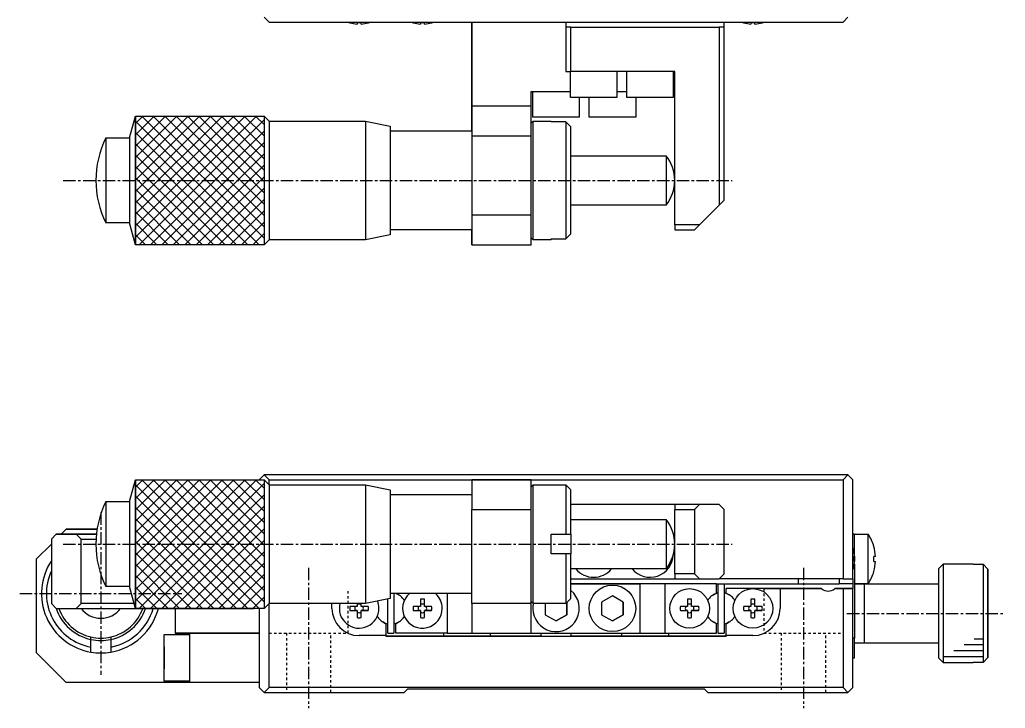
# Model space of a CAD drawing. Extents: x 79 to 238, y 76 to 229.
# Drawn here: x 138.3 to 237.9, y 75.6 to 145.2 of the extents above; entities that cross this region are included whole.
import ezdxf

# ---------------------------------------------------------------- set-up
doc = ezdxf.new("R2010")
doc.units = 0
doc.linetypes.add('CENTER', pattern=[2, 1.25, -0.25, 0.25, -0.25])
doc.linetypes.add('DOT', pattern=[0.5, 0.25, -0.25])
doc.layers.get('0').update_dxf_attribs({"linetype": 'CONTINUOUS'})
doc.layers.add('CENTER', color=1, linetype='CENTER')

msp = doc.modelspace()

# ---------------------------------------------------------------- linework, layer by layer
at = {"color": 7, "linetype": 'CONTINUOUS'}
for p, q in [((163.451, 144.953), (162.951, 145.453)), ((221.951, 145.453), (221.451, 144.953)), ((163.451, 144.953), (221.451, 144.953)), ((171.622, 144.897), (171.601, 144.897)), ((171.622, 144.897), (171.601, 144.897)), ((172.751, 144.897), (172.351, 144.897)), ((172.351, 144.897), (172.351, 144.765)), ((172.751, 144.765), (172.751, 144.897)), ((173.501, 144.897), (173.48, 144.897)), ((173.501, 144.897), (173.48, 144.897)), ((178.022, 144.897), (178.001, 144.897)), ((178.022, 144.897), (178.001, 144.897)), ((179.151, 144.897), (178.751, 144.897)), ((178.751, 144.897), (178.751, 144.765)), ((179.151, 144.765), (179.151, 144.897)), ((179.901, 144.897), (179.88, 144.897)), ((179.901, 144.897), (179.88, 144.897)), ((183.951, 133.953), (183.951, 144.953)), ((183.951, 144.953), (183.951, 136.453)), ((193.451, 144.953), (193.451, 144.453)), ((193.451, 144.453), (193.451, 139.953)), ((193.951, 144.453), (193.451, 144.453)), ((193.951, 144.453), (208.951, 144.453)), ((193.951, 139.953), (193.951, 144.453)), ((208.951, 144.453), (208.951, 126.453)), ((209.451, 144.453), (208.951, 144.453)), ((209.451, 144.453), (209.451, 144.953)), ((209.451, 126.953), (209.451, 144.453)), ((211.422, 144.897), (211.401, 144.897)), ((211.422, 144.897), (211.401, 144.897)), ((212.551, 144.897), (212.151, 144.897)), ((212.151, 144.897), (212.151, 144.765)), ((212.551, 144.765), (212.551, 144.897)), ((213.301, 144.897), (213.28, 144.897)), ((213.301, 144.897), (213.28, 144.897)), ((193.451, 139.953), (193.951, 139.953)), ((193.901, 137.353), (193.901, 139.953)), ((204.451, 139.953), (193.951, 139.953)), ((198.601, 139.953), (198.601, 137.353)), ((199.601, 137.353), (199.601, 139.953)), ((204.301, 139.953), (204.301, 137.353)), ((204.451, 124.453), (204.451, 139.953)), ((189.951, 137.953), (193.901, 137.953)), ((189.951, 136.453), (189.951, 137.953)), ((190.101, 135.353), (190.101, 137.953)), ((198.601, 137.953), (199.601, 137.953)), ((189.951, 136.453), (183.951, 136.453)), ((189.951, 136.453), (183.951, 136.453)), ((183.951, 136.453), (183.951, 133.453)), ((189.951, 133.453), (189.951, 136.453)), ((198.601, 137.353), (193.901, 137.353)), ((194.801, 137.353), (194.801, 135.353)), ((195.801, 135.353), (195.801, 137.353)), ((204.301, 137.353), (199.601, 137.353)), ((200.501, 137.353), (200.501, 135.353)), ((149.361, 133.253), (149.951, 135.453)), ((149.951, 135.453), (162.951, 135.453)), ((149.951, 135.453), (149.951, 128.953)), ((149.951, 135.453), (162.951, 135.453)), ((149.951, 122.453), (149.951, 135.453)), ((162.951, 135.453), (162.951, 128.953)), ((162.951, 135.453), (163.451, 134.953)), ((162.951, 135.453), (162.951, 122.453)), ((163.451, 134.953), (173.201, 134.953)), ((163.451, 134.953), (163.451, 128.953)), ((173.201, 134.953), (173.201, 128.953)), ((173.201, 134.953), (175.701, 134.453)), ((189.951, 134.753), (190.151, 134.953)), ((194.801, 135.353), (190.101, 135.353)), ((190.151, 122.953), (190.151, 134.953)), ((190.151, 134.953), (191.951, 134.953)), ((191.951, 134.869), (191.951, 134.953)), ((193.451, 134.869), (191.951, 134.869)), ((193.451, 134.869), (193.451, 123.037)), ((193.951, 134.361), (193.451, 134.869)), ((200.501, 135.353), (195.801, 135.353)), ((175.701, 134.453), (175.701, 128.953)), ((175.701, 133.953), (183.951, 133.953)), ((193.951, 123.545), (193.951, 134.361)), ((146.951, 133.253), (149.361, 133.253)), ((146.951, 133.253), (146.951, 128.953)), ((149.361, 133.253), (149.361, 128.953)), ((183.951, 133.453), (183.951, 125.453)), ((183.951, 133.453), (189.951, 133.453)), ((189.951, 125.453), (189.951, 133.453)), ((193.951, 131.453), (203.573, 131.453)), ((203.573, 131.453), (203.573, 128.953)), ((146.951, 128.953), (146.951, 124.653)), ((149.361, 128.953), (149.361, 124.653)), ((149.951, 128.953), (149.951, 122.453)), ((162.951, 128.953), (162.951, 122.453)), ((163.451, 128.953), (163.451, 122.953)), ((173.201, 128.953), (173.201, 122.953)), ((175.701, 128.953), (175.701, 123.453)), ((203.573, 128.953), (203.573, 126.453)), ((208.951, 126.453), (209.451, 126.953)), ((203.573, 126.453), (193.951, 126.453)), ((208.951, 126.453), (206.951, 124.453)), ((149.361, 124.653), (146.951, 124.653)), ((149.951, 122.453), (149.361, 124.653)), ((189.951, 125.453), (183.951, 125.453)), ((183.951, 125.453), (183.951, 122.453)), ((189.951, 122.453), (189.951, 125.453)), ((183.951, 123.953), (175.701, 123.953)), ((183.951, 122.453), (183.951, 123.953)), ((193.451, 123.037), (193.951, 123.545)), ((206.951, 124.453), (204.451, 124.453)), ((204.451, 124.453), (204.451, 123.953)), ((204.451, 123.953), (206.451, 123.953)), ((206.451, 123.953), (206.951, 124.453)), ((163.451, 122.953), (162.951, 122.453)), ((173.201, 122.953), (163.451, 122.953)), ((175.701, 123.453), (173.201, 122.953)), ((190.151, 122.953), (189.951, 123.153)), ((191.951, 122.953), (190.151, 122.953)), ((191.951, 123.037), (193.451, 123.037)), ((191.951, 122.953), (191.951, 123.037)), ((162.951, 122.453), (149.951, 122.453)), ((162.951, 122.453), (149.951, 122.453)), ((183.951, 122.453), (189.951, 122.453)), ((149.361, 96.483), (149.951, 98.683)), ((149.951, 98.683), (162.951, 98.683)), ((149.951, 85.683), (149.951, 98.683)), ((162.951, 99.183), (162.451, 98.683)), ((221.951, 99.183), (162.951, 99.183)), ((163.451, 98.683), (162.951, 99.183)), ((162.951, 98.683), (163.451, 98.183)), ((162.951, 98.683), (162.951, 85.683)), ((163.451, 98.683), (183.951, 98.683)), ((163.451, 98.183), (163.451, 98.683)), ((183.951, 98.683), (189.951, 98.683)), ((189.951, 98.683), (183.951, 98.683)), ((183.951, 98.683), (183.951, 95.683)), ((189.951, 98.683), (221.451, 98.683)), ((189.951, 95.683), (189.951, 98.683)), ((221.951, 99.183), (221.451, 98.683)), ((221.451, 98.683), (221.451, 88.683)), ((222.451, 98.683), (221.951, 99.183)), ((222.451, 88.683), (222.451, 98.683)), ((163.451, 98.183), (173.201, 98.183)), ((163.451, 98.183), (163.451, 86.183)), ((173.201, 98.183), (173.201, 86.183)), ((173.201, 98.183), (175.701, 97.683)), ((175.701, 97.683), (175.701, 86.683)), ((189.951, 97.983), (190.151, 98.183)), ((190.151, 92.183), (190.151, 98.183)), ((190.151, 98.183), (193.451, 98.183)), ((193.451, 98.183), (193.951, 97.683)), ((193.451, 98.183), (193.451, 93.183)), ((193.951, 93.183), (193.951, 97.683)), ((175.701, 97.183), (183.951, 97.183)), ((146.951, 96.483), (146.951, 87.883)), ((146.951, 96.483), (149.361, 96.483)), ((149.361, 96.483), (149.361, 87.883)), ((183.951, 86.183), (183.951, 95.683)), ((183.951, 95.683), (189.951, 95.683)), ((189.951, 86.183), (189.951, 95.683)), ((204.451, 96.183), (193.951, 96.183)), ((206.951, 96.183), (204.451, 96.183)), ((204.451, 96.183), (204.451, 95.683)), ((204.451, 89.183), (204.451, 95.683)), ((204.451, 95.683), (206.451, 95.683)), ((206.451, 95.683), (206.951, 96.183)), ((206.451, 95.683), (206.451, 89.183)), ((208.951, 96.183), (206.951, 96.183)), ((208.951, 96.183), (209.451, 95.683)), ((209.451, 89.183), (209.451, 95.683)), ((193.951, 94.683), (203.573, 94.683)), ((203.573, 94.683), (203.573, 89.683)), ((142.951, 93.683), (142.451, 93.183)), ((142.451, 93.183), (142.951, 93.683)), ((146.067, 93.683), (142.951, 93.683)), ((142.951, 93.683), (146.067, 93.683)), ((141.951, 93.183), (141.451, 92.683)), ((141.451, 92.683), (141.951, 93.183)), ((141.451, 92.683), (141.451, 86.183)), ((141.951, 93.183), (146.002, 93.183)), ((143.951, 93.183), (141.951, 93.183)), ((146.002, 93.183), (143.951, 93.183)), ((143.951, 93.183), (144.451, 92.683)), ((144.451, 86.183), (144.451, 92.683)), ((144.451, 92.683), (145.964, 92.683)), ((191.951, 91.183), (191.951, 93.183)), ((191.951, 93.183), (193.451, 93.183)), ((193.451, 93.183), (193.951, 93.183)), ((193.951, 93.183), (193.951, 92.183)), ((222.451, 93.183), (222.601, 93.183)), ((222.601, 93.183), (222.451, 93.183)), ((222.601, 91.183), (222.601, 93.183)), ((222.601, 93.183), (223.993, 93.183)), ((223.993, 88.183), (223.993, 93.183)), ((141.451, 92.183), (139.951, 90.683)), ((139.951, 90.683), (141.451, 92.183)), ((190.151, 86.183), (190.151, 92.183)), ((193.951, 92.183), (193.951, 91.183)), ((222.507, 91.633), (222.507, 91.612)), ((224.57, 91.945), (224.563, 91.941)), ((139.951, 81.183), (139.951, 90.683)), ((193.451, 91.183), (191.951, 91.183)), ((193.451, 91.183), (193.451, 86.183)), ((193.951, 91.183), (193.451, 91.183)), ((193.951, 86.683), (193.951, 91.183)), ((222.638, 90.883), (222.507, 90.883)), ((222.507, 90.883), (222.507, 90.483)), ((222.601, 90.883), (222.601, 90.483)), ((224.736, 90.943), (224.563, 90.943)), ((203.573, 89.683), (193.951, 89.683)), ((222.507, 90.483), (222.638, 90.483)), ((222.507, 89.754), (222.507, 89.733)), ((222.601, 90.156), (222.601, 82.683)), ((224.563, 90.423), (224.736, 90.423)), ((231.101, 89.683), (231.601, 90.183)), ((231.101, 89.683), (231.101, 80.683)), ((231.601, 90.183), (234.601, 90.183)), ((231.601, 80.183), (231.601, 90.183)), ((234.601, 90.183), (234.601, 90.158)), ((234.601, 90.183), (234.601, 90.158)), ((234.601, 90.158), (235.601, 90.158)), ((235.601, 90.158), (235.601, 80.208)), ((236.101, 89.655), (235.601, 90.158)), ((236.101, 89.655), (236.101, 80.711)), ((236.101, 80.711), (236.101, 89.655)), ((193.951, 88.683), (204.451, 88.683)), ((206.451, 89.183), (204.451, 89.183)), ((204.451, 89.183), (204.451, 88.683)), ((204.451, 88.683), (206.951, 88.683)), ((206.951, 88.683), (206.451, 89.183)), ((206.951, 88.683), (208.951, 88.683)), ((209.451, 89.183), (208.951, 88.683)), ((221.451, 88.683), (208.951, 88.683)), ((216.951, 88.183), (216.951, 88.683)), ((221.051, 88.683), (221.051, 88.183)), ((221.451, 88.683), (222.451, 88.683)), ((222.451, 88.683), (222.451, 87.683)), ((224.563, 89.424), (224.57, 89.421)), ((224.563, 89.424), (224.57, 89.421)), ((149.361, 87.883), (146.951, 87.883)), ((149.951, 85.683), (149.361, 87.883)), ((200.951, 88.183), (193.951, 88.183)), ((193.951, 88.183), (200.951, 88.183)), ((203.451, 88.183), (200.951, 88.183)), ((200.951, 83.183), (200.951, 88.183)), ((208.651, 88.183), (203.451, 88.183)), ((203.451, 88.183), (203.451, 83.183)), ((208.651, 87.227), (208.651, 88.183)), ((208.651, 88.183), (208.851, 88.183)), ((208.851, 83.183), (208.851, 88.183)), ((208.851, 88.183), (209.451, 88.183)), ((209.451, 88.183), (216.951, 88.183)), ((209.451, 88.183), (209.451, 83.183)), ((212.351, 87.683), (209.651, 87.683)), ((212.351, 87.683), (209.651, 87.683)), ((209.651, 87.227), (209.651, 87.683)), ((215.101, 87.683), (212.351, 87.683)), ((215.101, 87.683), (212.351, 87.683)), ((213.451, 87.683), (215.101, 87.683)), ((213.451, 87.683), (215.101, 87.683)), ((213.451, 87.683), (215.101, 87.683)), ((213.451, 87.683), (215.101, 87.683)), ((215.101, 87.683), (215.101, 85.683)), ((215.101, 87.683), (219.289, 87.683)), ((215.101, 87.683), (219.289, 87.683)), ((219.289, 87.683), (215.101, 87.683)), ((215.101, 87.683), (219.289, 87.683)), ((215.101, 87.683), (219.289, 87.683)), ((215.101, 87.683), (219.289, 87.683)), ((216.951, 88.183), (221.051, 88.183)), ((220.612, 87.683), (221.451, 87.683)), ((220.612, 87.683), (221.451, 87.683)), ((220.612, 87.683), (221.451, 87.683)), ((220.612, 87.683), (221.451, 87.683)), ((220.612, 87.683), (221.451, 87.683)), ((221.451, 87.683), (220.612, 87.683)), ((222.451, 88.183), (221.051, 88.183)), ((221.451, 87.683), (221.451, 77.683)), ((221.451, 87.683), (222.451, 87.683)), ((222.451, 87.683), (221.451, 87.683)), ((222.451, 77.683), (222.451, 87.683)), ((222.601, 88.183), (223.601, 88.183)), ((223.993, 88.183), (222.601, 88.183)), ((223.601, 88.183), (223.601, 85.183)), ((223.601, 88.183), (223.601, 85.183)), ((223.601, 88.183), (223.993, 88.183)), ((223.993, 88.183), (231.101, 88.183)), ((175.701, 86.683), (173.201, 86.183)), ((183.951, 87.183), (175.701, 87.183)), ((176.051, 87.183), (176.051, 83.183)), ((176.545, 87.058), (176.328, 87.183)), ((181.451, 87.183), (181.451, 83.183)), ((193.951, 86.683), (193.451, 86.183)), ((198.151, 86.953), (197.051, 86.318)), ((199.251, 86.318), (198.151, 86.953)), ((208.357, 87.058), (208.651, 87.227)), ((209.651, 87.227), (209.945, 87.058)), ((141.951, 85.683), (141.451, 86.183)), ((141.951, 85.683), (143.951, 85.683)), ((144.451, 86.183), (143.951, 85.683)), ((143.951, 85.683), (149.951, 85.683)), ((149.817, 86.183), (144.451, 86.183)), ((162.951, 85.683), (149.951, 85.683)), ((162.951, 85.683), (149.951, 85.683)), ((153.951, 85.683), (153.951, 83.183)), ((162.451, 85.683), (162.451, 77.683)), ((163.451, 86.183), (162.951, 85.683)), ((163.451, 77.683), (163.451, 86.183)), ((173.201, 86.183), (163.451, 86.183)), ((169.801, 85.683), (169.801, 86.183)), ((172.351, 85.883), (171.622, 85.883)), ((172.351, 86.183), (172.351, 85.883)), ((172.751, 85.883), (172.751, 86.183)), ((173.48, 85.883), (172.751, 85.883)), ((175.451, 83.183), (175.451, 86.633)), ((178.751, 85.883), (178.022, 85.883)), ((178.751, 86.612), (178.751, 85.883)), ((179.151, 85.883), (179.151, 86.612)), ((179.88, 85.883), (179.151, 85.883)), ((189.951, 86.183), (183.951, 86.183)), ((183.951, 86.183), (183.951, 83.183)), ((190.151, 86.183), (189.951, 86.383)), ((189.951, 83.183), (189.951, 86.183)), ((193.451, 86.183), (190.151, 86.183)), ((191.351, 86.183), (191.351, 85.048)), ((193.551, 86.283), (193.551, 85.048)), ((193.551, 85.048), (193.551, 86.283)), ((197.051, 86.318), (197.051, 85.048)), ((199.251, 86.318), (199.251, 85.048)), ((199.251, 85.048), (199.251, 86.318)), ((205.751, 85.883), (205.022, 85.883)), ((205.751, 86.612), (205.751, 85.883)), ((206.151, 85.883), (206.151, 86.612)), ((206.88, 85.883), (206.151, 85.883)), ((212.151, 85.883), (211.422, 85.883)), ((212.151, 86.612), (212.151, 85.883)), ((212.551, 85.883), (212.551, 86.612)), ((213.28, 85.883), (212.551, 85.883)), ((171.622, 85.483), (172.164, 85.483)), ((171.622, 85.483), (172.351, 85.483)), ((172.351, 85.483), (172.164, 85.483)), ((172.351, 85.483), (172.351, 84.754)), ((172.937, 85.483), (172.751, 85.483)), ((172.751, 84.754), (172.751, 85.483)), ((172.751, 85.483), (173.48, 85.483)), ((173.48, 85.483), (172.937, 85.483)), ((178.022, 85.483), (178.751, 85.483)), ((178.022, 85.483), (178.564, 85.483)), ((178.751, 85.483), (178.564, 85.483)), ((178.751, 85.483), (178.751, 84.754)), ((179.337, 85.483), (179.151, 85.483)), ((179.151, 84.754), (179.151, 85.483)), ((179.151, 85.483), (179.88, 85.483)), ((179.88, 85.483), (179.337, 85.483)), ((191.351, 85.048), (192.451, 84.413)), ((193.551, 85.048), (192.451, 84.413)), ((192.451, 84.413), (193.551, 85.048)), ((197.051, 85.048), (198.151, 84.413)), ((199.251, 85.048), (198.151, 84.413)), ((198.151, 84.413), (199.251, 85.048)), ((205.022, 85.483), (205.564, 85.483)), ((205.022, 85.483), (205.751, 85.483)), ((205.751, 85.483), (205.564, 85.483)), ((205.751, 85.483), (205.751, 84.754)), ((206.151, 85.483), (206.88, 85.483)), ((206.337, 85.483), (206.151, 85.483)), ((206.151, 84.754), (206.151, 85.483)), ((206.88, 85.483), (206.337, 85.483)), ((211.422, 85.483), (211.964, 85.483)), ((211.422, 85.483), (212.151, 85.483)), ((212.151, 85.483), (211.964, 85.483)), ((212.151, 85.483), (212.151, 84.754)), ((212.737, 85.483), (212.551, 85.483)), ((212.551, 85.483), (213.28, 85.483)), ((212.551, 84.754), (212.551, 85.483)), ((213.28, 85.483), (212.737, 85.483)), ((223.601, 85.183), (223.601, 82.183)), ((223.601, 85.183), (223.601, 82.183)), ((175.251, 84.138), (174.957, 84.308)), ((174.957, 84.308), (175.251, 84.138)), ((175.251, 84.138), (175.251, 82.933)), ((176.251, 84.138), (176.545, 84.308)), ((176.251, 84.138), (176.545, 84.308)), ((176.251, 83.183), (176.251, 84.138)), ((208.651, 84.138), (208.357, 84.308)), ((208.651, 84.138), (208.357, 84.308)), ((208.651, 83.183), (208.651, 84.138)), ((209.651, 84.138), (209.945, 84.308)), ((209.945, 84.308), (209.651, 84.138)), ((209.651, 82.933), (209.651, 84.138)), ((145.451, 82.539), (145.451, 82.795)), ((147.451, 82.795), (147.451, 82.539)), ((152.851, 78.333), (152.851, 83.033)), ((152.851, 78.333), (152.851, 83.033)), ((152.851, 83.033), (155.451, 83.033)), ((155.451, 83.183), (153.951, 83.183)), ((153.951, 83.183), (155.451, 83.183)), ((162.451, 83.183), (155.451, 83.183)), ((155.451, 83.183), (162.451, 83.183)), ((155.451, 78.183), (155.451, 83.183)), ((175.251, 82.933), (172.551, 82.933)), ((175.251, 82.933), (172.551, 82.933)), ((175.251, 82.933), (175.251, 82.883)), ((175.251, 82.883), (209.651, 82.883)), ((181.101, 82.883), (175.251, 82.883)), ((175.451, 83.183), (176.051, 83.183)), ((181.451, 83.183), (176.251, 83.183)), ((185.951, 82.883), (180.951, 82.883)), ((181.101, 82.883), (180.951, 82.883)), ((181.101, 82.883), (181.101, 83.183)), ((181.451, 83.183), (183.951, 83.183)), ((183.951, 83.183), (189.951, 83.183)), ((185.801, 83.183), (185.801, 82.883)), ((190.951, 82.883), (185.801, 82.883)), ((185.951, 82.883), (185.801, 82.883)), ((189.951, 83.183), (200.951, 83.183)), ((190.701, 82.883), (194.201, 82.883)), ((190.701, 82.883), (194.201, 82.883)), ((190.951, 82.883), (190.951, 83.183)), ((192.406, 83.159), (192.123, 83.183)), ((192.736, 83.182), (192.461, 83.159)), ((193.951, 83.183), (193.951, 82.883)), ((199.101, 82.883), (193.951, 82.883)), ((203.951, 82.883), (198.951, 82.883)), ((199.101, 82.883), (198.951, 82.883)), ((199.101, 82.883), (199.101, 83.183)), ((200.951, 83.183), (203.451, 83.183)), ((203.451, 83.183), (208.651, 83.183)), ((203.801, 83.183), (203.801, 82.883)), ((209.651, 82.883), (203.801, 82.883)), ((203.951, 82.883), (203.801, 82.883)), ((208.851, 83.183), (209.451, 83.183)), ((212.351, 82.933), (209.651, 82.933)), ((212.351, 82.933), (209.651, 82.933)), ((209.651, 82.933), (209.651, 82.883)), ((222.601, 80.683), (222.601, 82.683)), ((145.451, 81.775), (145.451, 82.539)), ((145.451, 81.267), (145.451, 81.775)), ((147.451, 82.539), (147.451, 81.775)), ((147.451, 81.775), (147.451, 81.267)), ((152.851, 80.683), (152.851, 81.783)), ((152.851, 81.783), (152.851, 80.683)), ((223.601, 82.183), (222.601, 82.183)), ((231.101, 82.183), (223.601, 82.183)), ((142.951, 78.183), (139.951, 81.183)), ((152.851, 80.683), (152.851, 79.583)), ((152.851, 79.583), (152.851, 80.683)), ((222.451, 80.683), (222.601, 80.683)), ((231.601, 80.183), (231.101, 80.683)), ((235.601, 80.208), (236.101, 80.711)), ((234.601, 80.183), (231.601, 80.183)), ((235.601, 80.208), (234.601, 80.208)), ((234.601, 80.208), (234.601, 80.183)), ((234.601, 80.208), (234.601, 80.183)), ((155.451, 78.183), (142.951, 78.183)), ((155.451, 78.333), (152.851, 78.333)), ((162.451, 78.183), (155.451, 78.183)), ((162.451, 77.683), (162.951, 77.183)), ((162.951, 77.183), (163.451, 77.683)), ((162.951, 77.183), (177.101, 77.183)), ((221.451, 77.683), (163.451, 77.683)), ((177.451, 77.533), (177.101, 77.183)), ((207.451, 77.533), (177.451, 77.533)), ((207.801, 77.183), (207.451, 77.533)), ((207.801, 77.183), (221.951, 77.183)), ((221.451, 77.683), (221.951, 77.183)), ((221.951, 77.183), (222.451, 77.683))]:
    msp.add_line(p, q, dxfattribs=at)
at = {"color": 3, "linetype": 'CONTINUOUS'}
for p, q in [((149.951, 134.717), (150.686, 135.453)), ((149.951, 133.568), (151.835, 135.453)), ((149.951, 132.419), (152.984, 135.453)), ((149.951, 131.27), (154.134, 135.453)), ((149.951, 130.121), (155.283, 135.453)), ((149.951, 128.972), (156.432, 135.453)), ((149.951, 127.823), (157.581, 135.453)), ((149.951, 126.674), (158.73, 135.453)), ((149.951, 125.525), (159.879, 135.453)), ((149.951, 124.376), (161.028, 135.453)), ((149.951, 123.227), (162.177, 135.453)), ((162.455, 122.453), (149.951, 134.957)), ((150.326, 122.453), (162.951, 135.078)), ((162.951, 123.106), (150.604, 135.453)), ((162.951, 124.255), (151.753, 135.453)), ((162.951, 125.404), (152.902, 135.453)), ((162.951, 126.553), (154.051, 135.453)), ((162.951, 127.702), (155.2, 135.453)), ((162.951, 128.851), (156.349, 135.453)), ((162.951, 130), (157.498, 135.453)), ((162.951, 131.149), (158.647, 135.453)), ((162.951, 132.298), (159.796, 135.453)), ((162.951, 133.447), (160.945, 135.453)), ((162.951, 134.596), (162.094, 135.453)), ((161.306, 122.453), (149.951, 133.808)), ((151.475, 122.453), (162.951, 133.929)), ((160.157, 122.453), (149.951, 132.658)), ((152.624, 122.453), (162.951, 132.78)), ((159.007, 122.453), (149.951, 131.509)), ((153.773, 122.453), (162.951, 131.631)), ((154.922, 122.453), (162.951, 130.482)), ((157.858, 122.453), (149.951, 130.36)), ((156.709, 122.453), (149.951, 129.211)), ((156.071, 122.453), (162.951, 129.333)), ((155.56, 122.453), (149.951, 128.062)), ((157.22, 122.453), (162.951, 128.183)), ((154.411, 122.453), (149.951, 126.913)), ((158.369, 122.453), (162.951, 127.034)), ((153.262, 122.453), (149.951, 125.764)), ((159.518, 122.453), (162.951, 125.885)), ((152.113, 122.453), (149.951, 124.615)), ((160.667, 122.453), (162.951, 124.736)), ((161.816, 122.453), (162.951, 123.587)), ((150.964, 122.453), (149.951, 123.466)), ((149.951, 97.948), (150.686, 98.683)), ((149.951, 96.799), (151.835, 98.683)), ((149.951, 95.65), (152.984, 98.683)), ((149.951, 94.501), (154.133, 98.683)), ((149.951, 93.352), (155.282, 98.683)), ((149.951, 92.202), (156.431, 98.683)), ((149.951, 91.053), (157.58, 98.683)), ((149.951, 89.904), (158.729, 98.683)), ((149.951, 88.755), (159.878, 98.683)), ((149.951, 87.606), (161.027, 98.683)), ((149.951, 86.457), (162.176, 98.683)), ((162.951, 86.336), (150.604, 98.683)), ((162.951, 87.485), (151.753, 98.683)), ((162.951, 88.634), (152.902, 98.683)), ((162.951, 89.783), (154.051, 98.683)), ((162.951, 90.932), (155.2, 98.683)), ((162.951, 92.081), (156.349, 98.683)), ((162.951, 93.23), (157.498, 98.683)), ((162.951, 94.379), (158.647, 98.683)), ((162.951, 95.528), (159.797, 98.683)), ((162.951, 96.678), (160.946, 98.683)), ((162.951, 97.827), (162.095, 98.683)), ((162.455, 85.683), (149.951, 98.187)), ((150.325, 85.683), (162.951, 98.308)), ((161.306, 85.683), (149.951, 97.038)), ((151.475, 85.683), (162.951, 97.159)), ((160.157, 85.683), (149.951, 95.889)), ((152.624, 85.683), (162.951, 96.01)), ((159.008, 85.683), (149.951, 94.74)), ((153.773, 85.683), (162.951, 94.861)), ((154.922, 85.683), (162.951, 93.712)), ((157.859, 85.683), (149.951, 93.591)), ((156.71, 85.683), (149.951, 92.442)), ((156.071, 85.683), (162.951, 92.563)), ((155.561, 85.683), (149.951, 91.293)), ((157.22, 85.683), (162.951, 91.414)), ((154.412, 85.683), (149.951, 90.144)), ((158.369, 85.683), (162.951, 90.265)), ((153.263, 85.683), (149.951, 88.995)), ((159.518, 85.683), (162.951, 89.116)), ((152.114, 85.683), (149.951, 87.846)), ((160.667, 85.683), (162.951, 87.967)), ((150.965, 85.683), (149.951, 86.697)), ((161.816, 85.683), (162.951, 86.818)), ((235.601, 81.983), (233.679, 81.983)), ((235.601, 82.583), (234.719, 82.583)), ((235.601, 80.783), (231.601, 80.783)), ((235.601, 81.383), (232.64, 81.383))]:
    msp.add_line(p, q, dxfattribs=at)
at = {"color": 9, "linetype": 'CONTINUOUS'}
for p, q in [((149.951, 98.683), (162.951, 98.683)), ((149.951, 98.683), (149.951, 85.683)), ((162.951, 98.683), (162.951, 85.683)), ((149.951, 85.683), (161.951, 85.683)), ((222.601, 82.683), (222.451, 82.683))]:
    msp.add_line(p, q, dxfattribs=at)
at = {"color": 3, "linetype": 'DOT'}
for p, q in [((171.451, 83.183), (171.451, 87.683)), ((213.451, 87.683), (213.451, 83.183)), ((221.451, 87.683), (221.451, 83.183)), ((163.451, 83.183), (171.451, 83.183)), ((165.201, 83.183), (165.201, 77.183)), ((169.701, 77.183), (169.701, 83.183)), ((213.451, 83.183), (221.451, 83.183)), ((215.201, 83.183), (215.201, 77.183)), ((219.701, 77.183), (219.701, 83.183))]:
    msp.add_line(p, q, dxfattribs=at)
at = {"color": 7, "linetype": 'CONTINUOUS'}
msp.add_polyline3d([(224.563, 90.423, 0), (224.564, 90.427, 0), (224.564, 90.431, 0), (224.564, 90.435, 0), (224.564, 90.439, 0), (224.564, 90.443, 0), (224.565, 90.447, 0), (224.565, 90.451, 0), (224.565, 90.455, 0), (224.565, 90.459, 0), (224.565, 90.463, 0), (224.566, 90.468, 0), (224.566, 90.472, 0), (224.566, 90.476, 0), (224.566, 90.48, 0), (224.566, 90.484, 0), (224.566, 90.488, 0), (224.567, 90.492, 0), (224.567, 90.496, 0), (224.567, 90.5, 0), (224.567, 90.504, 0), (224.567, 90.508, 0), (224.567, 90.512, 0), (224.567, 90.516, 0), (224.568, 90.52, 0), (224.568, 90.524, 0), (224.568, 90.528, 0), (224.568, 90.532, 0), (224.568, 90.537, 0), (224.568, 90.541, 0), (224.568, 90.545, 0), (224.568, 90.549, 0), (224.569, 90.553, 0), (224.569, 90.557, 0), (224.569, 90.561, 0), (224.569, 90.565, 0), (224.569, 90.569, 0), (224.569, 90.573, 0), (224.569, 90.577, 0), (224.569, 90.581, 0), (224.569, 90.585, 0), (224.569, 90.589, 0), (224.569, 90.593, 0), (224.57, 90.597, 0), (224.57, 90.602, 0), (224.57, 90.606, 0), (224.57, 90.61, 0), (224.57, 90.614, 0), (224.57, 90.618, 0), (224.57, 90.622, 0), (224.57, 90.626, 0), (224.57, 90.63, 0), (224.57, 90.634, 0), (224.57, 90.638, 0), (224.57, 90.642, 0), (224.57, 90.646, 0), (224.57, 90.65, 0), (224.57, 90.654, 0), (224.57, 90.658, 0), (224.57, 90.662, 0), (224.57, 90.667, 0), (224.57, 90.671, 0), (224.57, 90.675, 0), (224.57, 90.679, 0), (224.57, 90.683, 0), (224.57, 90.687, 0), (224.57, 90.691, 0), (224.57, 90.695, 0), (224.57, 90.699, 0), (224.57, 90.703, 0), (224.57, 90.707, 0), (224.57, 90.711, 0), (224.57, 90.715, 0), (224.57, 90.719, 0), (224.57, 90.724, 0), (224.57, 90.728, 0), (224.57, 90.732, 0), (224.57, 90.736, 0), (224.57, 90.74, 0), (224.57, 90.744, 0), (224.57, 90.748, 0), (224.57, 90.752, 0), (224.57, 90.756, 0), (224.57, 90.76, 0), (224.57, 90.764, 0), (224.57, 90.768, 0), (224.569, 90.772, 0), (224.569, 90.776, 0), (224.569, 90.78, 0), (224.569, 90.784, 0), (224.569, 90.788, 0), (224.569, 90.793, 0), (224.569, 90.797, 0), (224.569, 90.801, 0), (224.569, 90.805, 0), (224.569, 90.809, 0), (224.569, 90.813, 0), (224.568, 90.817, 0), (224.568, 90.821, 0), (224.568, 90.825, 0), (224.568, 90.829, 0), (224.568, 90.833, 0), (224.568, 90.837, 0), (224.568, 90.841, 0), (224.568, 90.845, 0), (224.567, 90.85, 0), (224.567, 90.853, 0), (224.567, 90.858, 0), (224.567, 90.862, 0), (224.567, 90.866, 0), (224.567, 90.87, 0), (224.567, 90.874, 0), (224.566, 90.878, 0), (224.566, 90.882, 0), (224.566, 90.886, 0), (224.566, 90.89, 0), (224.566, 90.894, 0), (224.566, 90.898, 0), (224.565, 90.902, 0), (224.565, 90.906, 0), (224.565, 90.91, 0), (224.565, 90.914, 0), (224.565, 90.918, 0), (224.564, 90.922, 0), (224.564, 90.927, 0), (224.564, 90.931, 0), (224.564, 90.935, 0), (224.564, 90.939, 0), (224.563, 90.943, 0)], dxfattribs=at)
for centre, radius in [((198.151, 85.683), 2.35), ((205.951, 85.683), 2), ((212.351, 85.683), 2)]:
    msp.add_circle(centre, radius, dxfattribs=at)
for centre, radius, start, end in [((172.551, 147.953), 3.2, 249.63586, 252.72999), ((172.551, 147.953), 3.194, 253.09474, 266.40965), ((172.551, 147.953), 3.194, 273.59035, 286.90526), ((172.551, 147.953), 3.2, 287.27001, 290.36414), ((178.951, 147.953), 3.2, 249.63586, 252.72999), ((178.951, 147.953), 3.194, 253.09474, 266.40965), ((178.951, 147.953), 3.194, 273.59035, 286.90526), ((178.951, 147.953), 3.2, 287.27001, 290.36414), ((212.351, 147.953), 3.2, 249.63586, 252.72999), ((212.351, 147.953), 3.194, 253.09474, 266.40965), ((212.351, 147.953), 3.194, 273.59035, 286.90526), ((212.351, 147.953), 3.2, 287.27001, 290.36414), ((155.696, 128.953), 9.745, 153.81622, 206.1838), ((200.451, 128.953), 4, 0, 38.68217), ((200.451, 128.953), 4, 321.31779, 0), ((155.696, 92.183), 9.745, 153.81621, 206.18379), ((200.451, 92.183), 4, 0, 38.68219), ((220.251, 90.683), 4.5, 16.28584, 33.74899), ((200.451, 92.183), 4, 321.31781, 0), ((219.451, 90.683), 3.2, 17.27001, 20.36414), ((220.251, 90.683), 4.492, 3.31782, 16.26943), ((201.951, 91.183), 2.35, 219.66489, 357.77136), ((219.451, 90.683), 3.194, 3.59035, 16.90526), ((146.451, 87.183), 6, 146.44269, 260.40593), ((196.251, 91.183), 2.35, 219.66489, 320.33511), ((219.451, 90.683), 3.2, 339.63586, 342.72999), ((219.451, 90.683), 3.194, 343.09474, 356.40965), ((220.251, 90.683), 4.492, 343.73057, 356.68218), ((146.451, 87.183), 5.5, 155.38002, 259.52432), ((220.251, 90.683), 4.5, 326.25101, 343.71416), ((219.951, 88.433), 1, 228.59038, 311.40962), ((175.751, 85.683), 1.587, 60, 70.88827), ((175.751, 85.683), 1.587, 45, 60), ((175.751, 85.683), 1.587, 30.43326, 45.00002), ((175.636, 85.568), 1.75, 31.88153, 45), ((178.951, 85.683), 2, 131.40962, 0), ((178.951, 85.683), 2, 0, 48.59038), ((192.451, 85.683), 2.35, 180, 50.33499), ((209.266, 85.568), 1.75, 135, 148.11847), ((209.151, 85.683), 1.587, 134.99975, 149.56682), ((209.151, 85.683), 1.587, 120, 135), ((209.151, 85.683), 1.587, 100.89309, 120.00003), ((209.151, 85.683), 1.587, 60, 79.10698), ((209.151, 85.683), 1.587, 45, 60), ((209.151, 85.683), 1.587, 30.43326, 45.00002), ((209.036, 85.568), 1.75, 31.88153, 45), ((146.451, 87.183), 4.75, 198.27656, 257.8468), ((146.451, 87.183), 4.5, 199.47122, 257.16041), ((146.451, 87.183), 2.5, 216.86997, 323.13003), ((146.451, 87.183), 5.5, 280.47568, 344.17339), ((146.451, 87.183), 6, 279.59407, 345.5225), ((146.451, 87.183), 4.75, 282.1532, 341.59152), ((146.451, 87.183), 4.5, 282.83959, 340.52879), ((172.551, 85.683), 2.75, 180, 270), ((172.551, 85.683), 2, 165.52237, 0), ((172.551, 85.683), 0.95, 167.8468, 192.1532), ((172.551, 85.683), 0.435, 152.63352, 207.36648), ((172.551, 85.683), 0.435, 62.63352, 117.36648), ((172.551, 85.683), 0.435, 332.63352, 27.36648), ((172.551, 85.683), 0.95, 347.8468, 12.1532), ((172.551, 85.683), 2, 0, 21.76178), ((178.951, 85.683), 0.95, 167.8468, 192.1532), ((178.951, 85.683), 0.435, 152.63352, 207.36648), ((178.951, 85.683), 0.95, 77.8468, 102.1532), ((178.951, 85.683), 0.435, 62.63352, 117.36648), ((178.951, 85.683), 0.435, 332.63352, 27.36648), ((178.951, 85.683), 0.95, 347.8468, 12.1532), ((192.451, 85.683), 2.35, 167.71551, 180), ((205.951, 85.683), 0.95, 167.8468, 192.1532), ((205.951, 85.683), 0.435, 152.63352, 207.36648), ((205.951, 85.683), 0.95, 77.8468, 102.1532), ((205.951, 85.683), 0.435, 62.63352, 117.36648), ((205.951, 85.683), 0.435, 332.63352, 27.36648), ((205.951, 85.683), 0.95, 347.8468, 12.1532), ((212.351, 85.683), 0.95, 167.8468, 192.1532), ((212.351, 85.683), 0.435, 152.63352, 207.36648), ((212.351, 85.683), 0.95, 77.8468, 102.1532), ((212.351, 85.683), 0.435, 62.63352, 117.36648), ((212.351, 85.683), 2.75, 270, 0), ((212.351, 85.683), 0.435, 332.63352, 27.36648), ((212.351, 85.683), 0.95, 347.8468, 12.1532), ((172.551, 85.683), 0.435, 242.63352, 297.36648), ((172.551, 85.683), 0.95, 257.8468, 282.1532), ((175.866, 85.798), 1.75, 211.88153, 225), ((175.751, 85.683), 1.587, 210.43318, 225.00025), ((175.751, 85.683), 1.587, 315.00025, 329.56674), ((175.636, 85.798), 1.75, 315, 328.11847), ((178.951, 85.683), 0.435, 242.63352, 297.36648), ((178.951, 85.683), 0.95, 257.8468, 282.1532), ((205.951, 85.683), 0.435, 242.63352, 297.36648), ((205.951, 85.683), 0.95, 257.8468, 282.1532), ((209.266, 85.798), 1.75, 211.88153, 225), ((209.151, 85.683), 1.587, 210.43318, 224.99998), ((209.151, 85.683), 1.587, 315.00025, 329.56674), ((209.036, 85.798), 1.75, 315, 328.11847), ((212.351, 85.683), 0.435, 242.63352, 297.36648), ((212.351, 85.683), 0.95, 257.8468, 282.1532), ((175.751, 85.683), 1.587, 225, 240), ((175.751, 85.683), 1.587, 240, 259.10691), ((175.751, 85.683), 1.587, 280.89302, 300), ((175.751, 85.683), 1.587, 300, 315), ((209.151, 85.683), 1.587, 225, 240), ((209.151, 85.683), 1.587, 240, 259.10691), ((209.151, 85.683), 1.587, 280.89302, 300), ((209.151, 85.683), 1.587, 300, 315), ((192.432, 83.408), 0.25, 244.13937, 295.86063), ((146.451, 87.183), 4.75, 257.8468, 282.1532), ((146.451, 87.183), 6, 260.40593, 279.59407)]:
    msp.add_arc(centre, radius, start, end, dxfattribs=at)
at = {"color": 9, "linetype": 'CONTINUOUS'}
for radius, start, end in [(4.75, 198.27656, 257.8468), (4.5, 199.47122, 257.16041), (4.75, 282.1532, 341.59153), (4.5, 282.83959, 340.52879), (4.5, 257.16041, 282.83959)]:
    msp.add_arc((146.451, 87.183), radius, start, end, dxfattribs=at)
at = {"layer": 'CENTER', "color": 1, "linetype": 'CENTER'}
for p, q in [((142.651, 128.953), (210.251, 128.953)), ((146.451, 95.383), (146.451, 78.983)), ((142.651, 92.183), (210.251, 92.183)), ((167.451, 89.783), (167.451, 75.583)), ((217.451, 89.783), (217.451, 75.583)), ((138.251, 87.183), (154.651, 87.183)), ((221.851, 85.183), (237.851, 85.183))]:
    msp.add_line(p, q, dxfattribs=at)

doc.saveas('drawing.dxf')
